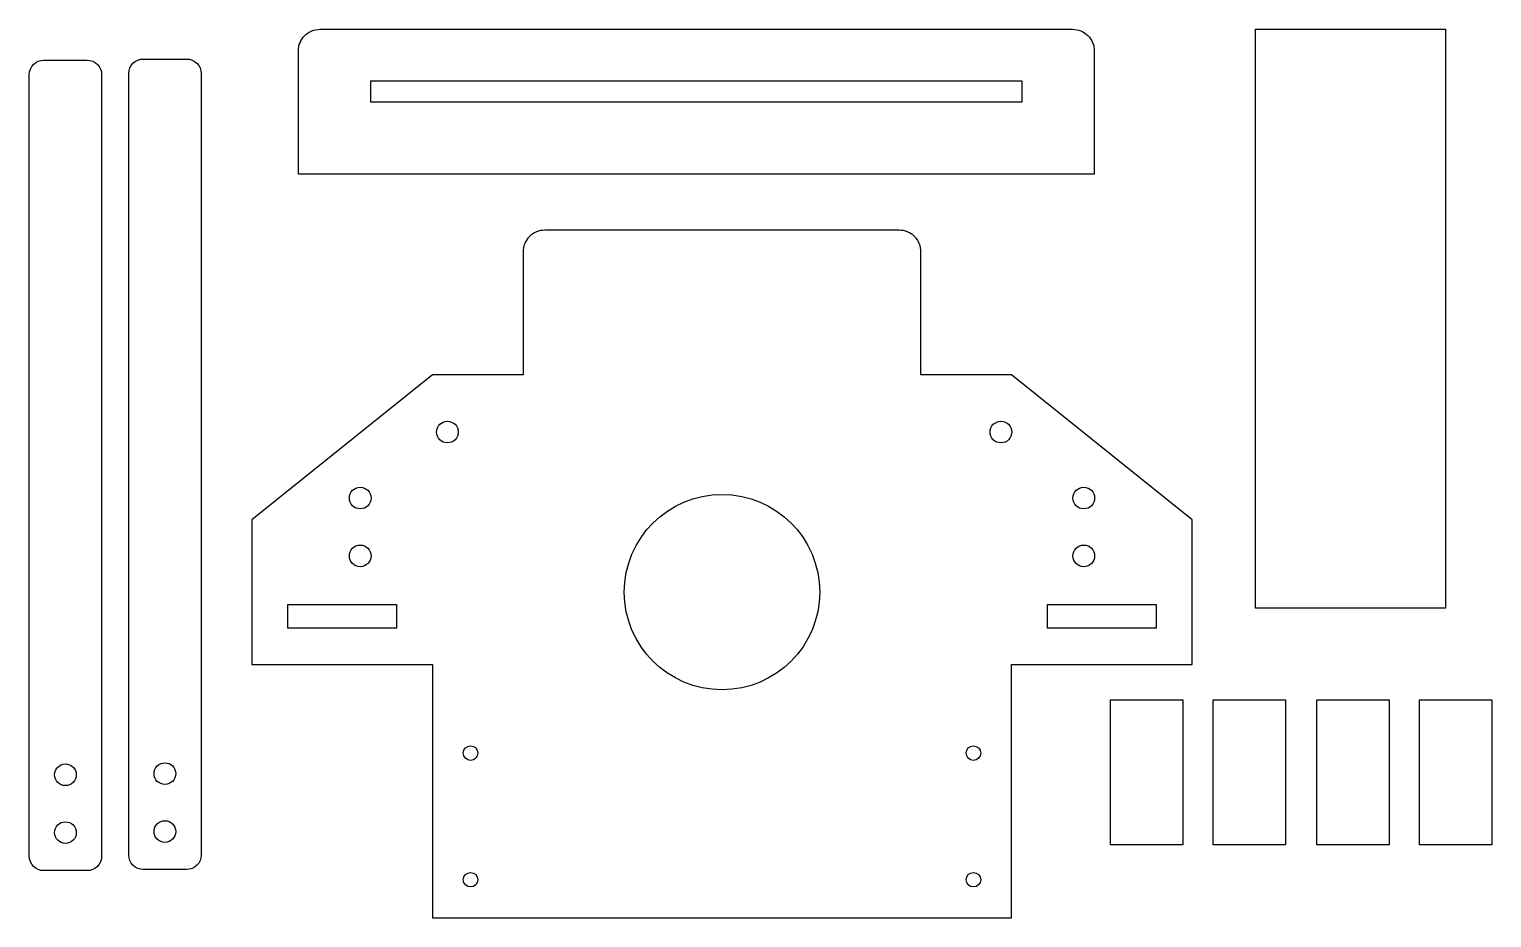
# Model space of a CAD drawing. Header units: millimetres. Extents: x -14 to 188, y -73 to 49.
import ezdxf

# ---------------------------------------------------------------- set-up
doc = ezdxf.new("R2010")
doc.units = ezdxf.units.MM
doc.layers.get('0').update_dxf_attribs({"linetype": 'CONTINUOUS'})

msp = doc.modelspace()

# ---------------------------------------------------------------- linework, layer by layer
for points in [[(26.48, 49.4), (130.48, 49.4, -0.414214), (133.48, 46.4), (133.48, 29.4), (23.48, 29.4), (23.48, 46.4, -0.414214)], [(-3.71, 43.14), (-3.71, -64.86, -0.414214), (-5.71, -66.86), (-11.71, -66.86, -0.414214), (-13.71, -64.86), (-13.71, 43.14, -0.414214), (-11.71, 45.14), (-5.71, 45.14, -0.414214)], [(10.04, 43.29), (10.04, -64.71, -0.414214), (8.04, -66.71), (2.04, -66.71, -0.414214), (0.04, -64.71), (0.04, 43.29, -0.414214), (2.04, 45.29), (8.04, 45.29, -0.414214)], [(122.03, -38.37), (147.03, -38.37), (147.03, -18.37), (122.03, 1.63), (109.53, 1.63), (109.53, 18.63, 0.414214), (106.53, 21.63), (57.53, 21.63, 0.414214), (54.53, 18.63), (54.53, 1.63), (42.03, 1.63), (17.03, -18.37), (17.03, -38.37), (42.03, -38.37), (42.03, -73.37), (122.03, -73.37)]]:
    msp.add_lwpolyline(points, format="xyb", close=True)
for points in [[(155.75, 49.4), (182, 49.4), (182, -30.6), (155.75, -30.6)], [(33.48, 42.26), (123.48, 42.26), (123.48, 39.31), (33.48, 39.31)], [(22.03, -30.07), (37.03, -30.07), (37.03, -33.37), (22.03, -33.37)], [(37.03, -30.07), (37.03, -33.37), (22.03, -33.37), (22.03, -30.07)], [(127.03, -33.37), (127.03, -30.07), (142.03, -30.07), (142.03, -33.37)], [(127.03, -30.07), (142.03, -30.07), (142.03, -33.37), (127.03, -33.37)], [(135.72, -43.28), (145.72, -43.28), (145.72, -63.28), (135.72, -63.28)], [(159.91, -63.28), (149.91, -63.28), (149.91, -43.28), (159.91, -43.28)], [(164.22, -43.28), (174.22, -43.28), (174.22, -63.28), (164.22, -63.28)], [(178.41, -43.28), (188.41, -43.28), (188.41, -63.28), (178.41, -63.28)]]:
    msp.add_lwpolyline(points, close=True)
for centre, radius in [((44.08, -6.25), 1.5), ((120.58, -6.25), 1.5), ((32.03, -15.37), 1.5), ((132.03, -15.37), 1.5), ((82.03, -28.37), 13.5), ((32.03, -23.37), 1.5), ((132.03, -23.37), 1.5), ((47.28, -50.62), 1), ((116.78, -50.62), 1), ((-8.71, -53.61), 1.5), ((5.04, -53.46), 1.5), ((-8.71, -61.61), 1.5), ((5.04, -61.46), 1.5), ((47.28, -68.12), 1), ((116.78, -68.12), 1)]:
    msp.add_circle(centre, radius)

doc.saveas('drawing.dxf')
